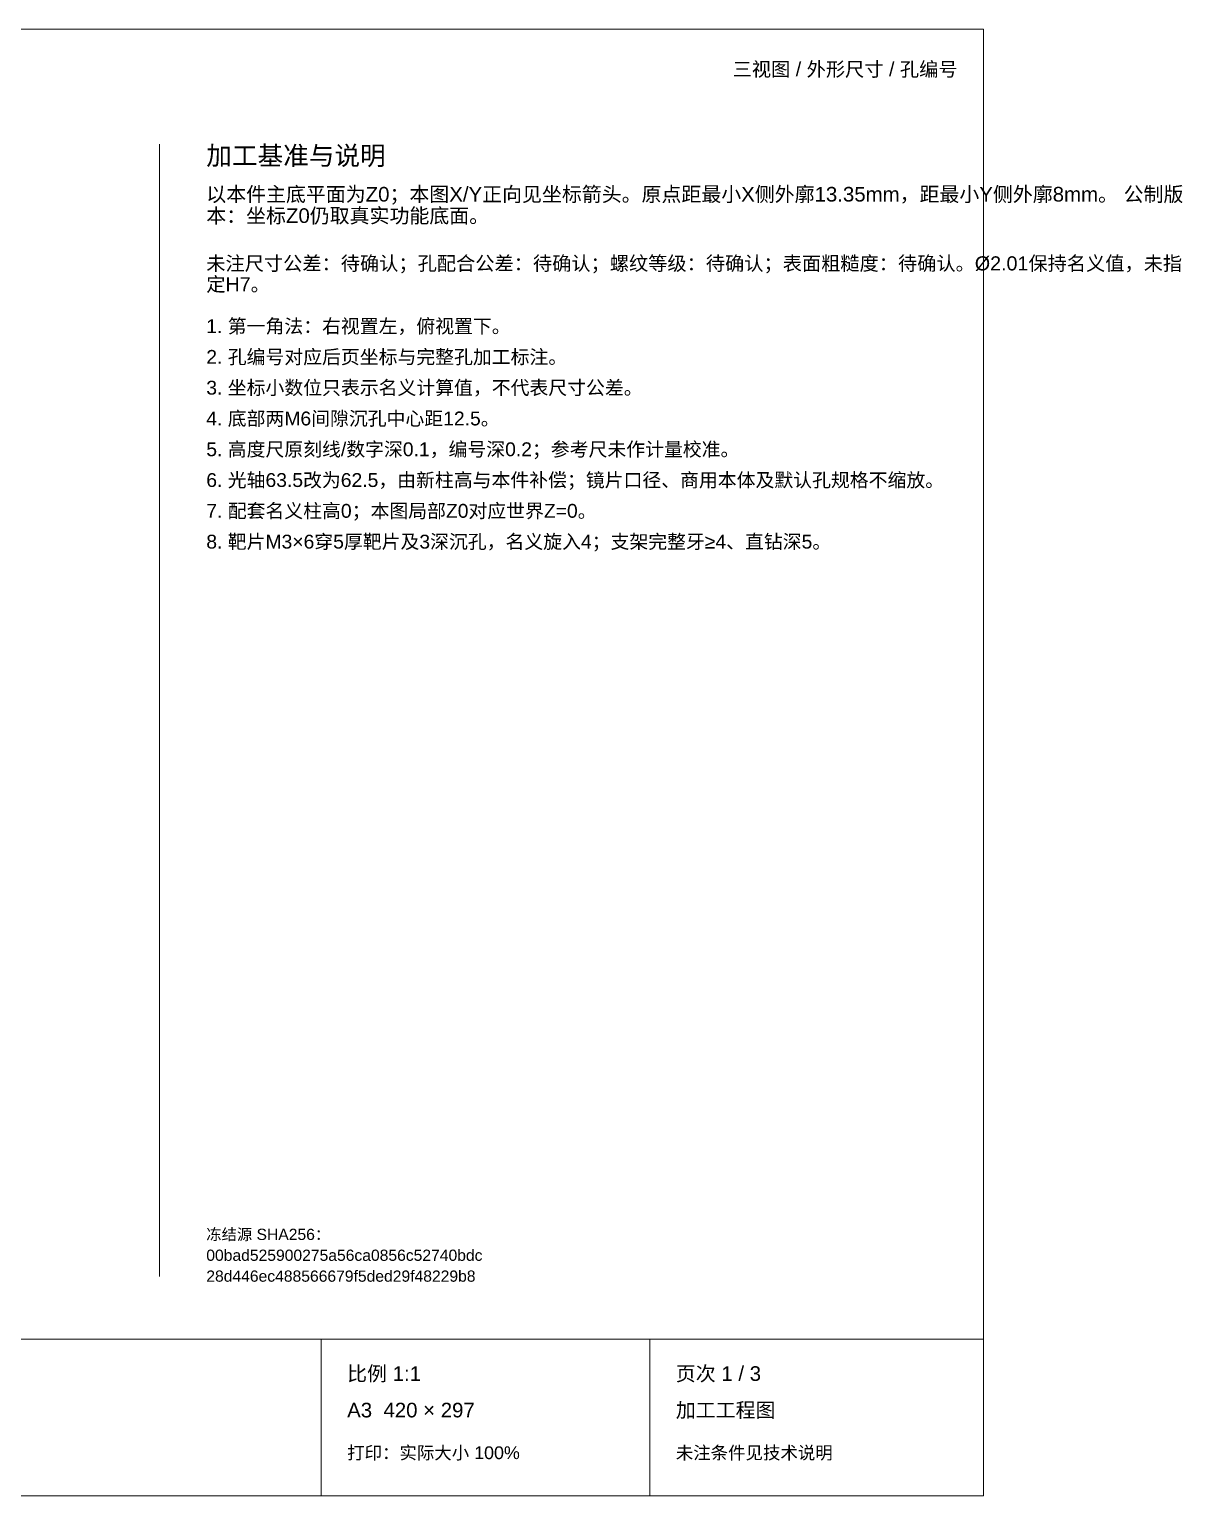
# Paper-space layout '01_三视图' of a CAD drawing. Header units: millimetres. Extents: x 8 to 450, y 8 to 289.
# Drawn here: x 229.1 to 450.2, y 8 to 289 of the extents above; entities that cross this region are included whole.
import ezdxf
from ezdxf.enums import TextEntityAlignment as Align

# ---------------------------------------------------------------- set-up
doc = ezdxf.new("R2010")
doc.units = ezdxf.units.MM
doc.layers.add('ANNOTATIONS', color=7, linetype='CONTINUOUS', lineweight=18)
doc.styles.add('CJK', font='Arial Unicode.ttf')

psp = doc.layouts.new('01_三视图')

# ---------------------------------------------------------------- linework, layer by layer
at = {"layer": 'ANNOTATIONS'}
for p, q in [((412, 289), (8, 289)), ((412, 8), (412, 289)), ((254, 50), (254, 267)), ((8, 38), (412, 38)), ((285, 8), (285, 38)), ((348, 8), (348, 38)), ((8, 8), (412, 8))]:
    psp.add_line(p, q, dxfattribs=at)

# ---------------------------------------------------------------- texts
at = {"layer": 'ANNOTATIONS', "style": 'CJK'}
psp.add_text('三视图 / 外形尺寸 / 孔编号', height=2.7, dxfattribs=at).set_placement((407, 280), align=Align.RIGHT)
for s, height, p in [('加工基准与说明', 3.6, (263, 263)), ('以本件主底平面为Z0；本图X/Y正向见坐标箭头。原点距最小X侧外廓13.35mm，距最小Y侧外廓8mm。 公制版', 2.8, (263, 256)), ('本：坐标Z0仍取真实功能底面。', 2.8, (263, 251.9)), ('未注尺寸公差：待确认；孔配合公差：待确认；螺纹等级：待确认；表面粗糙度：待确认。Ø2.01保持名义值，未指', 2.7, (263, 242.8)), ('定H7。', 2.7, (263, 238.8)), ('1. 第一角法：右视置左，俯视置下。', 2.65, (263, 230.8)), ('2. 孔编号对应后页坐标与完整孔加工标注。', 2.65, (263, 224.9)), ('3. 坐标小数位只表示名义计算值，不代表尺寸公差。', 2.65, (263, 219)), ('4. 底部两M6间隙沉孔中心距12.5。', 2.65, (263, 213.1)), ('5. 高度尺原刻线/数字深0.1，编号深0.2；参考尺未作计量校准。', 2.65, (263, 207.2)), ('6. 光轴63.5改为62.5，由新柱高与本件补偿；镜片口径、商用本体及默认孔规格不缩放。', 2.65, (263, 201.3)), ('7. 配套名义柱高0；本图局部Z0对应世界Z=0。', 2.65, (263, 195.4)), ('8. 靶片M3×6穿5厚靶片及3深沉孔，名义旋入4；支架完整牙≥4、直钻深5。', 2.65, (263, 189.5)), ('冻结源 SHA256：', 2.15, (263, 57)), ('00bad525900275a56ca0856c52740bdc', 2.15, (263, 53)), ('28d446ec488566679f5ded29f48229b8', 2.15, (263, 49)), ('比例 1:1', 2.8, (290, 30)), ('页次 1 / 3', 2.8, (353, 30)), ('A3  420 × 297', 2.8, (290, 23)), ('加工工程图', 2.8, (353, 23)), ('打印：实际大小 100%', 2.45, (290, 15)), ('未注条件见技术说明', 2.45, (353, 15))]:
    psp.add_text(s, height=height, dxfattribs=at).set_placement(p)

doc.saveas('drawing.dxf')
